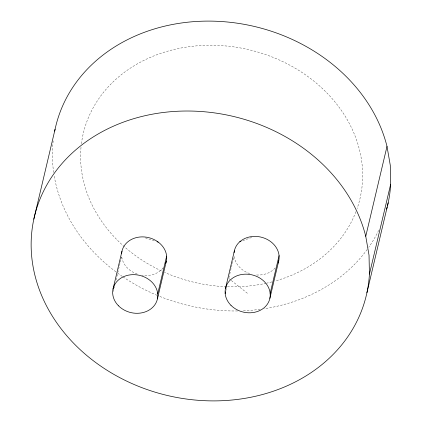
<?xml version="1.0" encoding="UTF-8"?>
<svg xmlns="http://www.w3.org/2000/svg" width="422" height="422" viewBox="0 0 422 422"><rect width="100%" height="100%" fill="white"/><g stroke="black" fill="none" stroke-linecap="round" stroke-linejoin="round"><path stroke-width="0.32" stroke-dasharray="2.11 1.58" d="M113.344 291.512L114.552 286.39M116.066 279.992L121.515 256.945M225.77 291.059L226.218 289.17M226.366 288.542L226.962 286.026M228.893 277.845L233.952 256.444M242.787 240.682L251.734 237.465M145.347 237.887L154.542 240.909M228.745 278.473L230.792 280.092M231.303 280.498L247.661 293.48M378.682 230.365A170.567 143.374 13.3 0 1 368.728 247.308M367.193 249.465A170.567 143.374 13.3 0 1 264.093 308.751M260.184 309.315A170.567 143.374 13.3 0 1 242.798 310.819M237.618 310.961A170.567 143.374 13.3 0 1 157.817 295.616M157.211 295.368A170.567 143.374 13.3 0 1 122.892 276.811M122.343 276.436A170.567 143.374 13.3 0 1 116.456 272.232M115.929 271.837A170.567 143.374 13.3 0 1 54.042 174.993M53.652 172.466A170.567 143.374 13.3 0 1 53.193 140.742M355.957 211.691A142.14 119.479 13.3 0 1 275.054 281.047M271.873 281.912A142.14 119.479 13.3 0 1 266.825 283.12M266.203 283.257A142.14 119.479 13.3 0 1 226.983 286.728M226.35 286.707A142.14 119.479 13.3 0 1 164.385 272.269M161.494 270.95A142.14 119.479 13.3 0 1 81.114 146.328M81.414 143.728A142.14 119.479 13.3 0 1 248.964 49.733A142.14 119.479 13.3 0 1 357.075 208.632M163.135 267.891A22.741 19.117 13.3 0 1 141.897 275.228M137.277 274.1A22.741 19.117 13.3 0 1 121.742 256.935M275.16 267.896A22.741 19.117 13.3 0 1 255.51 274.886M249.713 273.604A22.741 19.117 13.3 0 1 234.178 256.444"/><path stroke-width="0.63" d="M33.829 219.16L55.082 129.243M113.022 289.065L121.947 251.301M157.712 293.876L166.643 256.107M157.432 298.882L166.358 261.113M225.459 288.574L234.384 250.805M225.174 293.58L225.622 291.692M270.149 293.38L279.079 255.616M269.869 298.386L278.794 260.622M365.753 236.309A170.567 143.374 13.3 0 0 97.904 134.117A170.567 143.374 13.3 0 0 121.605 378.597A170.567 143.374 13.3 0 0 369.419 274.147L369.028 255.22L365.753 236.309L387.006 146.387A170.567 143.374 13.3 0 0 217.499 21.306A170.567 143.374 13.3 0 0 54.691 131.142M369.419 274.147L390.672 184.224L390.281 165.297L387.006 146.387M366.918 292.757L388.171 202.84M239.802 241.759L240.999 241.331M156.995 241.716L158.224 242.117M387.143 207.244A170.567 143.374 13.3 0 1 386.647 209.122M390.672 184.224A170.567 143.374 13.3 0 1 387.454 205.989M121.615 253.78A22.741 19.117 13.3 0 1 156.356 240.814L158.73 242.471A22.741 19.117 13.3 0 1 165.646 263.513M234.099 252.662A22.741 19.117 13.3 0 1 239.364 242.117L241.416 240.44A22.741 19.117 13.3 0 1 268.793 240.324A22.741 19.117 13.3 0 1 278.082 263.017M118.524 305.818A22.741 19.117 13.3 0 0 156.72 301.276A22.741 19.117 13.3 0 0 130.435 274.827A22.741 19.117 13.3 0 0 118.524 305.818M230.961 305.322A22.741 19.117 13.3 0 0 269.157 300.786A22.741 19.117 13.3 0 0 242.872 274.332A22.741 19.117 13.3 0 0 230.961 305.322"/></g></svg>
